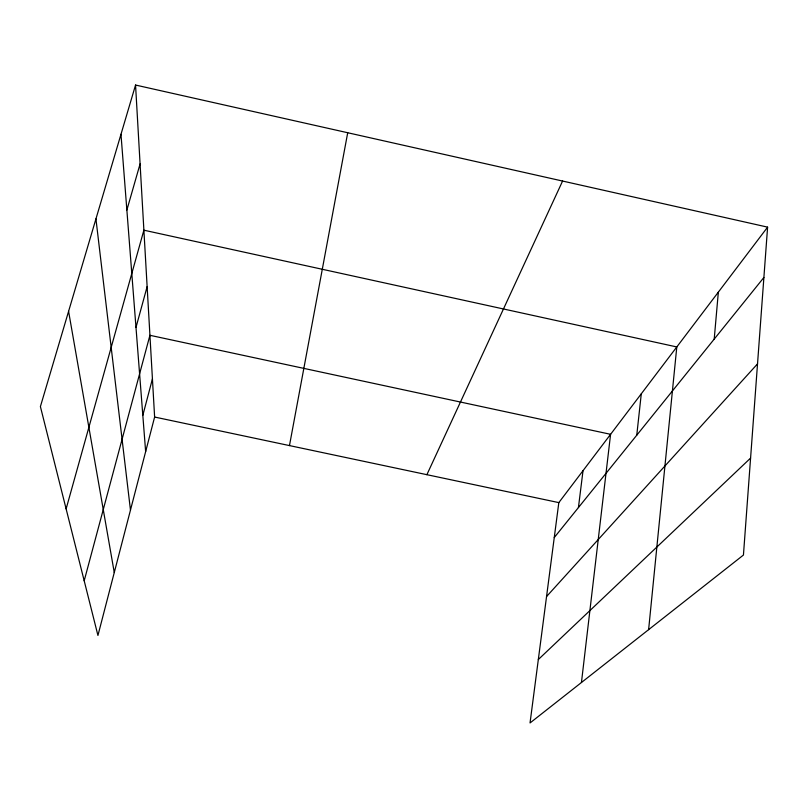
<?xml version="1.0" encoding="UTF-8"?>
<svg xmlns="http://www.w3.org/2000/svg" width="808" height="808" viewBox="0 0 808 808"><rect width="100%" height="100%" fill="white"/><g stroke="black" fill="none" stroke-linecap="round" stroke-linejoin="round"><path stroke-width="1.21" d="M767.6 227.139L743.441 555.045L530.038 722.958L558.823 502.616L767.6 227.139L135.552 85.042L40.4 406.586L97.94 635.452L154.621 417.039L135.552 85.042M714.211 339.118L718.342 292.132M648.622 629.644L676.801 346.945L143.885 230.189L66.125 508.889M636.765 435.189L641.289 393.799M581.447 682.508L610.585 434.31L149.924 335.3L84.194 580.78M578.427 507.565L583.023 470.69M289.466 445.592L347.713 132.744M142.824 415.363L152.429 378.881M135.986 327.452L147.127 286.638M126.866 210.05L140.077 163.923M426.887 474.69L562.58 181.053M554.258 537.552L763.893 277.477M546.551 596.546L757.53 363.863M538.32 659.54L750.582 458.086M154.621 417.039L558.823 502.616M68.589 311.322L114.271 572.539M95.94 218.897L130.472 510.09M120.978 134.29L145.642 451.642"/></g></svg>
